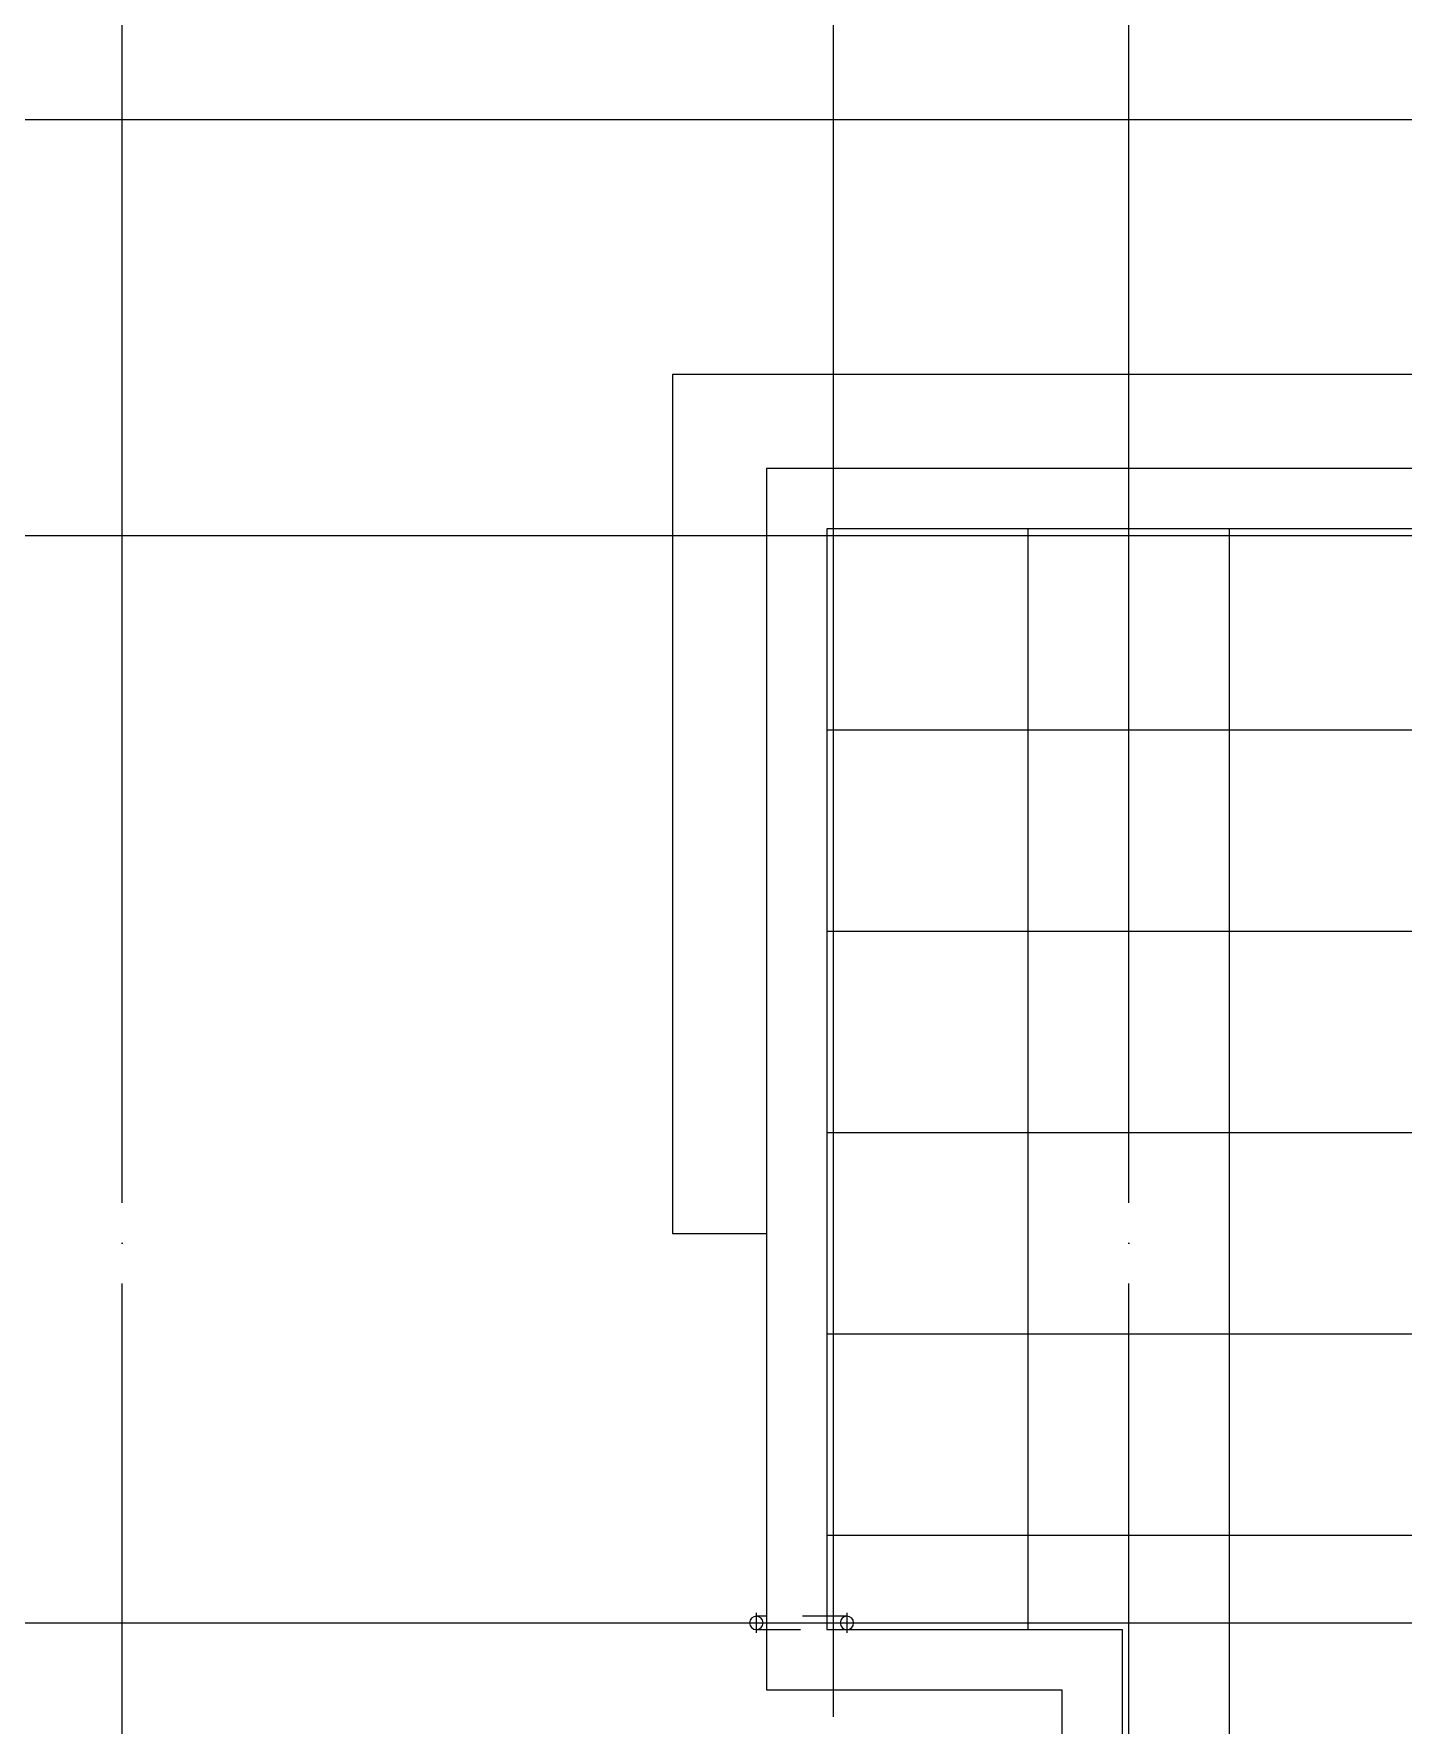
# Model space of a CAD drawing. Header units: millimetres. Extents: x -47382 to 204618, y -51045 to 127155.
# Drawn here: x 19743 to 29944, y 51909 to 64509 of the extents above; entities that cross this region are included whole.
import ezdxf

# ---------------------------------------------------------------- set-up
doc = ezdxf.new("R2010")
doc.units = ezdxf.units.MM
doc.header["$LTSCALE"] = 300
doc.header["$MEASUREMENT"] = 0
doc.linetypes.add('CEN', pattern=[62, 60, -1, 0, -1])
doc.linetypes.add('HID', pattern=[2, 1.1, -0.9])
for name, color, linetype in [('A-CODE-DRAIN', 6, 'CONTINUOUS'), ('A-FLOR-FLIN-TYP1', 6, 'CONTINUOUS'), ('A-FLOR-ROOF-EJ', 9, 'CONTINUOUS'), ('A-FLOR-SUB-ELE', 7, 'CONTINUOUS'), ('A-HID1', 7, 'HID'), ('A-ST-AXIS-CEN', 252, 'CEN')]:
    doc.layers.add(name, color=color, linetype=linetype)

# ---------------------------------------------------------------- blocks, each defined once
blk = doc.blocks.new('우수홈통1')
at = {"layer": 'A-CODE-DRAIN', "color": 6}
for p, q in [((-150, 0), (150, 0)), ((0, -150), (0, 150))]:
    blk.add_line(p, q, dxfattribs=at)
blk.add_circle((0, 0), 100, dxfattribs=at)

msp = doc.modelspace()

# ---------------------------------------------------------------- linework, layer by layer
at = {"layer": 'A-FLOR-FLIN-TYP1'}
msp.add_lwpolyline([(35400, 61971), (24500, 61971), (24500, 55571), (25200, 55571)], dxfattribs=at)
at = {"layer": 'A-FLOR-ROOF-EJ'}
for p, q in [((27150, 52621), (27150, 60821)), ((28650, 44371), (28650, 60821)), ((33100, 59321), (25650, 59321)), ((33100, 57821), (25650, 57821)), ((33100, 56321), (25650, 56321)), ((33100, 54821), (25650, 54821)), ((33100, 53321), (25650, 53321))]:
    msp.add_line(p, q, dxfattribs=at)
at = {"layer": 'A-FLOR-SUB-ELE'}
for points in [[(33100, 61271), (25200, 61271), (25200, 52171), (27400, 52171), (27400, 44371)], [(33100, 60821), (25650, 60821), (25650, 52621), (27850, 52621), (27850, 44371)]]:
    msp.add_lwpolyline(points, dxfattribs=at)
at = {"layer": 'A-HID1'}
for p, q in [((25800, 52721), (25125, 52721)), ((25125, 52621), (25800, 52621))]:
    msp.add_line(p, q, dxfattribs=at)
at = {"layer": 'A-ST-AXIS-CEN'}
for p, q in [((20400, 0), (20400, 99371)), ((27900, 0), (27900, 99371)), ((0, 63871), (142000, 63871)), ((0, 60771), (36800, 60771)), ((0, 52671), (33800, 52671))]:
    msp.add_line(p, q, dxfattribs=at)
msp.add_lwpolyline([(25700, 51971), (25700, 99371)], dxfattribs=at)

# ---------------------------------------------------------------- block references
at = {"layer": 'A-CODE-DRAIN', "xscale": -0.5, "yscale": 0.5, "zscale": 0.5, "rotation": 180}
for p in [(25125, 52671), (25800, 52671)]:
    msp.add_blockref('우수홈통1', p, dxfattribs=at)

doc.saveas('drawing.dxf')
